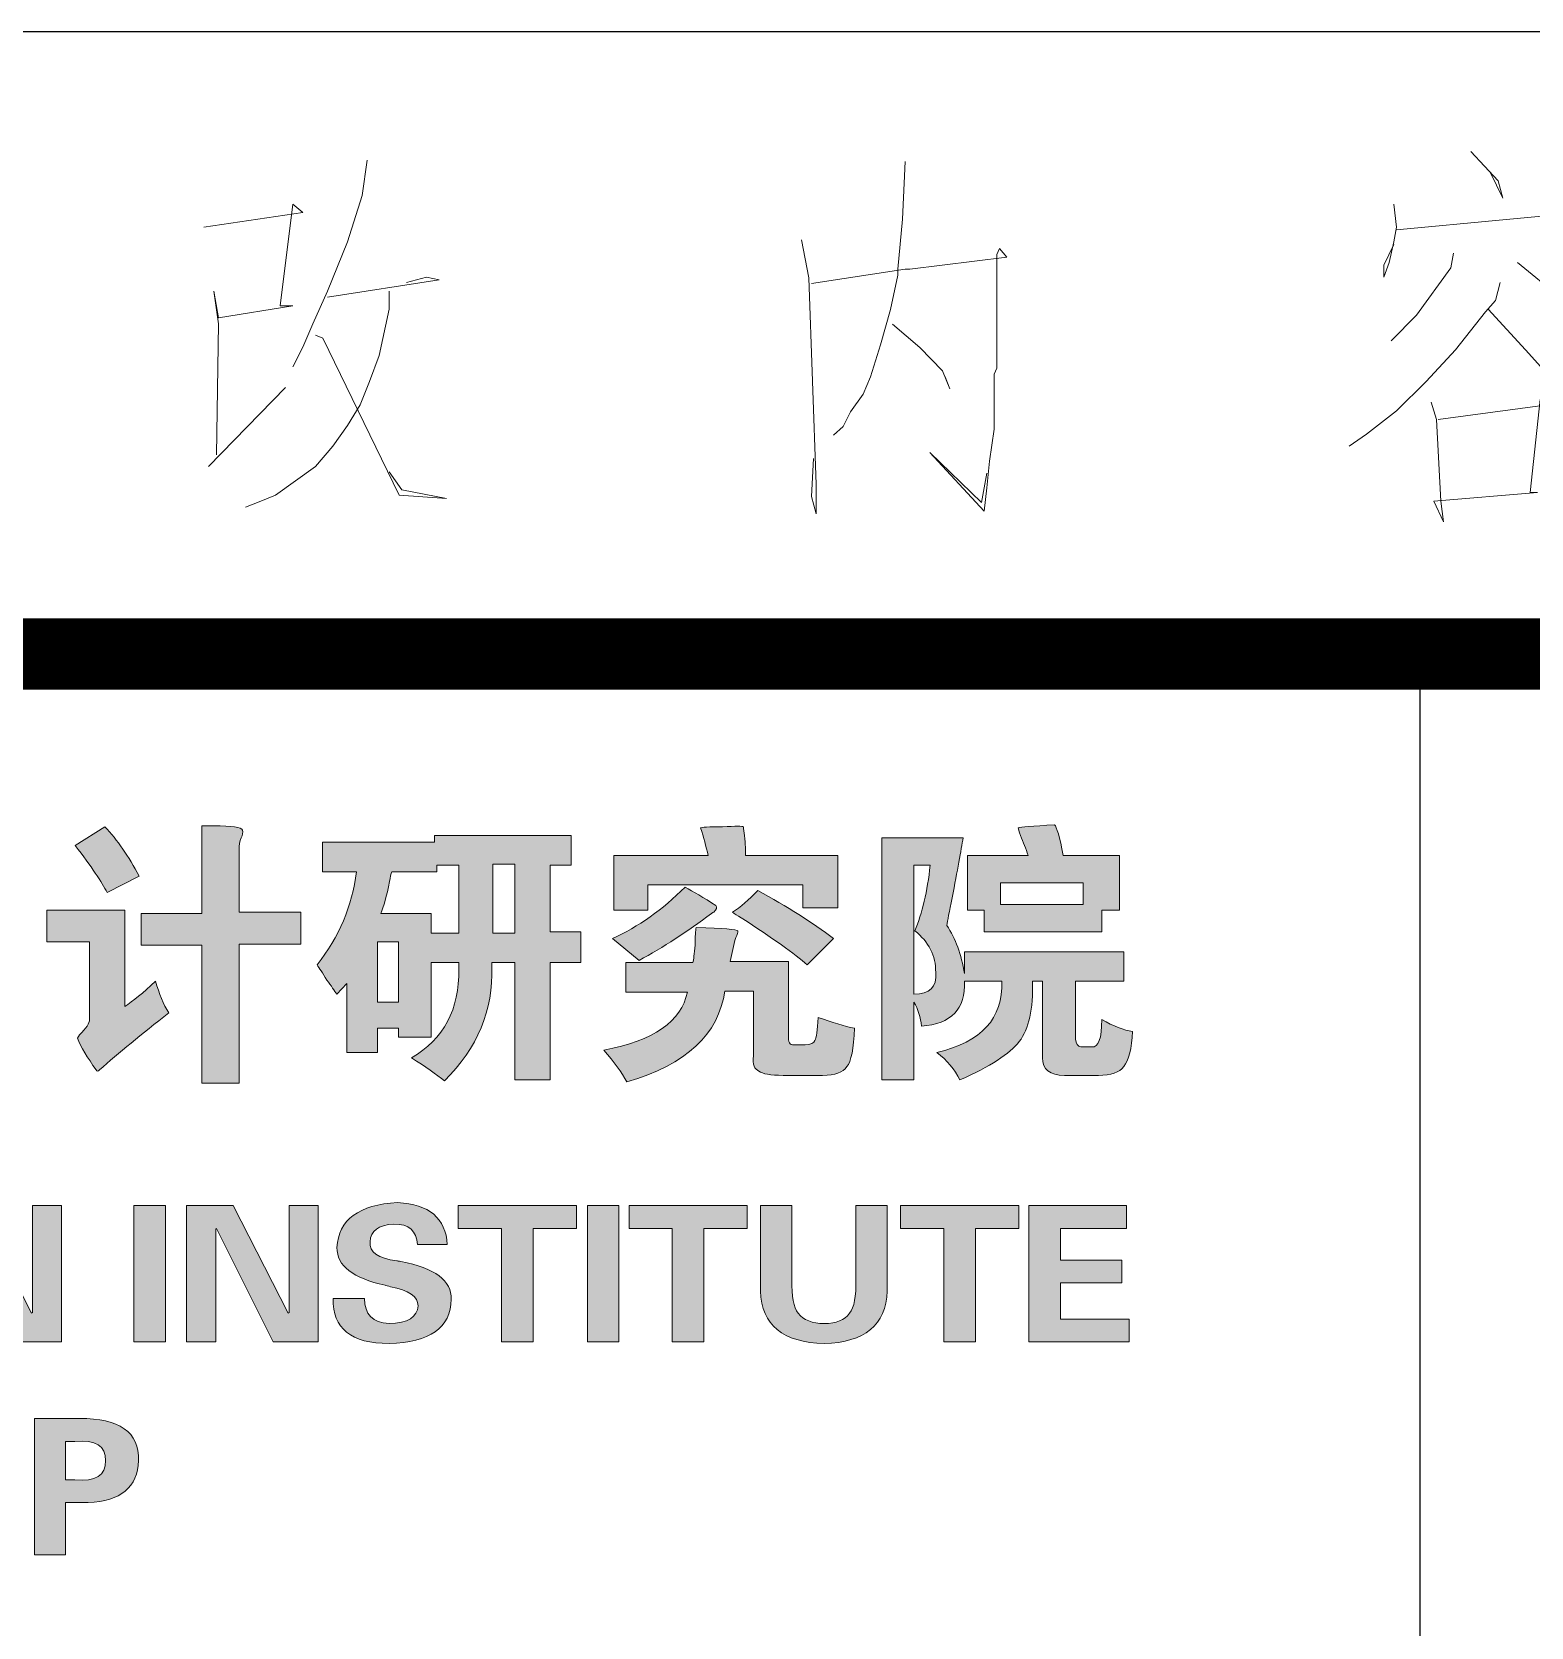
# Model space of a CAD drawing. Extents: x -93062 to 326984, y -142534 to 91021.
# Drawn here: x 13949 to 15636, y -118546 to -116751 of the extents above; entities that cross this region are included whole.
import ezdxf
from ezdxf.enums import TextEntityAlignment as Align

# ---------------------------------------------------------------- set-up
doc = ezdxf.new("R2010")
doc.units = 0
doc.header["$LTSCALE"] = 1000
doc.header["$MEASUREMENT"] = 0
doc.layers.get('0').update_dxf_attribs({"color": 8})
doc.layers.add('Version', color=8, linetype='Continuous')
doc.styles.add('TK', font='GEDITXT.SHX', dxfattribs={"width": 0.85, "height": 3.5, "bigfont": 'DXT.SHX'})

# ---------------------------------------------------------------- blocks, each defined once
blk = doc.blocks.new('GEDI_TQ_2012')
at = {"color": 2}
blk.add_line((-90, 0), (-90, 40), dxfattribs=at)
at = {"color": 2, "const_width": 0.8}
blk.add_lwpolyline([(-180, 40), (0, 40)], dxfattribs=at)
blk = doc.blocks.new('GEDI_Version_2012')
at = {"layer": 'Version', "color": 2}
for p, q in [((0, 7), (-180, 7)), ((0, 0), (-180, 0))]:
    blk.add_line(p, q, dxfattribs=at)
at = {"layer": 'Version', "color": 7, "lineweight": 0}
for points in [[(-89.428, 5.654), (-89.122, 5.325), (-89.069, 5.13), (-89.211, 5.422)], [(-101.846, 5.557), (-101.905, 5.16), (-102.07, 4.636), (-102.294, 4.083), (-102.459, 3.716), (-102.571, 3.454), (-102.684, 3.23)], [(-95.794, 5.543), (-95.824, 4.892), (-95.877, 4.331), (-95.877, 4.264), (-95.959, 3.875), (-96.071, 3.478), (-96.183, 3.119), (-96.266, 2.925), (-96.408, 2.723), (-96.49, 2.558), (-96.602, 2.461)], [(-103.686, 4.801), (-102.571, 4.966), (-102.684, 5.063), (-102.826, 3.918), (-102.684, 3.918), (-103.521, 3.784), (-103.574, 4.083), (-103.521, 3.716), (-103.544, 2.242)], [(-90.296, 5.063), (-90.266, 4.801), (-90.296, 4.636), (-90.349, 4.405), (-90.408, 4.24), (-90.408, 4.375), (-90.296, 4.607)], [(-90.266, 4.771), (-87.872, 4.996), (-87.954, 5.063), (-88.343, 4.442)], [(-96.961, 4.66), (-96.879, 4.234), (-96.797, 1.907), (-96.797, 1.578), (-96.849, 1.772), (-96.827, 2.199)], [(-96.849, 4.167), (-95.794, 4.331), (-95.742, 4.331), (-94.649, 4.466), (-94.732, 4.563), (-94.762, 4.496), (-94.762, 3.807), (-94.762, 3.216), (-94.792, 3.149), (-94.792, 2.595), (-94.792, 2.528), (-94.844, 2.169), (-94.874, 1.87), (-94.904, 1.608), (-95.517, 2.266), (-94.934, 1.705), (-94.874, 2.034)], [(-89.623, 4.509), (-89.653, 4.345), (-90.042, 3.813), (-90.326, 3.522)], [(-88.905, 4.405), (-88.426, 4.015), (-88.291, 3.754), (-88.508, 4.083)], [(-102.294, 4.015), (-101.037, 4.21), (-101.18, 4.24), (-101.404, 4.18)], [(-89.099, 4.18), (-89.152, 3.978), (-89.264, 3.851), (-89.6, 3.424), (-89.93, 3.065), (-90.266, 2.736), (-90.603, 2.474), (-90.798, 2.34)], [(-101.599, 4.083), (-101.599, 3.881), (-101.711, 3.357), (-101.823, 3.065), (-101.928, 2.803), (-102.07, 2.571), (-102.235, 2.34), (-102.429, 2.108), (-102.654, 1.95), (-102.878, 1.786), (-103.043, 1.719), (-103.215, 1.651)], [(-89.234, 3.881), (-88.815, 3.424), (-88.373, 2.931), (-88.037, 2.601), (-87.535, 2.639), (-88.067, 2.669), (-88.291, 2.863)], [(-95.936, 3.71), (-95.63, 3.448), (-95.375, 3.186), (-95.293, 2.984), (-95.345, 3.119)], [(-102.429, 3.589), (-102.347, 3.552), (-101.486, 1.786), (-100.955, 1.748), (-101.456, 1.846), (-101.599, 2.048)], [(-103.634, 2.108), (-102.766, 2.998)], [(-89.877, 2.833), (-89.817, 2.639), (-89.765, 1.719), (-89.735, 1.487), (-89.847, 1.719), (-88.68, 1.816), (-88.762, 1.816), (-88.65, 2.863), (-88.568, 2.803), (-89.795, 2.639)]]:
    blk.add_lwpolyline(points, dxfattribs=at)
blk = doc.blocks.new('LOGO_CEEC_2014')
h = blk.add_hatch(color=256)
edge = h.paths.add_edge_path()
edge.add_spline(control_points=[(75.61, 9.081), (75.61, 9.081), (76.29, 9.081), (76.29, 9.081), (76.29, 9.081), (76.29, 10.067), (76.29, 10.067), (76.29, 10.067), (76.426, 10.067), (76.426, 10.067), (76.632, 10.067), (76.739, 10.051), (76.748, 10.018), (76.756, 9.993), (76.752, 9.964), (76.735, 9.931), (76.719, 9.89), (76.711, 9.845), (76.711, 9.796), (76.711, 9.796), (76.711, 9.094), (76.711, 9.094), (76.711, 9.094), (77.404, 9.094), (77.404, 9.094), (77.404, 9.094), (77.404, 8.736), (77.404, 8.736), (77.404, 8.736), (76.711, 8.736), (76.711, 8.736), (76.711, 8.736), (76.711, 7.171), (76.711, 7.171), (76.711, 7.171), (76.29, 7.171), (76.29, 7.171), (76.29, 7.171), (76.29, 8.724), (76.29, 8.724), (76.29, 8.724), (75.61, 8.724), (75.61, 8.724), (75.61, 8.724), (75.61, 9.081), (75.61, 9.081)], knot_values=[0, 0, 0, 0, 1, 1, 1, 2, 2, 2, 3, 3, 3, 4, 4, 4, 5, 5, 5, 6, 6, 6, 7, 7, 7, 8, 8, 8, 9, 9, 9, 10, 10, 10, 11, 11, 11, 12, 12, 12, 13, 13, 13, 14, 14, 14, 15, 15, 15, 15], degree=3, periodic=0)
edge = h.paths.add_edge_path()
edge.add_spline(control_points=[(75.201, 10.055), (75.342, 9.907), (75.469, 9.722), (75.585, 9.5), (75.585, 9.5), (75.226, 9.316), (75.226, 9.316), (75.168, 9.43), (75.049, 9.607), (74.867, 9.845), (74.867, 9.845), (75.201, 10.055), (75.201, 10.055)], knot_values=[0, 0, 0, 0, 1, 1, 1, 2, 2, 2, 3, 3, 3, 4, 4, 4, 4], degree=3, periodic=0)
edge = h.paths.add_edge_path()
edge.add_spline(control_points=[(74.546, 9.118), (74.546, 9.118), (75.424, 9.118), (75.424, 9.118), (75.424, 9.118), (75.424, 8.034), (75.424, 8.034), (75.515, 8.091), (75.63, 8.186), (75.771, 8.317), (75.812, 8.178), (75.861, 8.059), (75.919, 7.96), (75.614, 7.722), (75.354, 7.508), (75.14, 7.319), (75.123, 7.303), (75.111, 7.303), (75.102, 7.319), (75.004, 7.459), (74.933, 7.578), (74.892, 7.677), (74.892, 7.677), (74.917, 7.714), (74.917, 7.714), (74.991, 7.788), (75.028, 7.845), (75.028, 7.886), (75.028, 7.886), (75.028, 8.761), (75.028, 8.761), (75.028, 8.761), (74.546, 8.761), (74.546, 8.761), (74.546, 8.761), (74.546, 9.118), (74.546, 9.118)], knot_values=[0, 0, 0, 0, 1, 1, 1, 2, 2, 2, 3, 3, 3, 4, 4, 4, 5, 5, 5, 6, 6, 6, 7, 7, 7, 8, 8, 8, 9, 9, 9, 10, 10, 10, 11, 11, 11, 12, 12, 12, 12], degree=3, periodic=0)
h = blk.add_hatch(color=256)
edge = h.paths.add_edge_path()
edge.add_spline(control_points=[(83.104, 8.502), (82.963, 8.625), (82.716, 8.802), (82.361, 9.032), (82.32, 9.057), (82.287, 9.077), (82.263, 9.094), (82.353, 9.151), (82.448, 9.233), (82.547, 9.34), (82.877, 9.159), (83.161, 8.978), (83.401, 8.798), (83.401, 8.798), (83.104, 8.502), (83.104, 8.502)], knot_values=[0, 0, 0, 0, 1, 1, 1, 2, 2, 2, 3, 3, 3, 4, 4, 4, 5, 5, 5, 5], degree=3, periodic=0)
edge = h.paths.add_edge_path()
edge.add_spline(control_points=[(83.45, 9.734), (83.45, 9.734), (83.45, 9.143), (83.45, 9.143), (83.45, 9.143), (83.054, 9.143), (83.054, 9.143), (83.054, 9.143), (83.054, 9.402), (83.054, 9.402), (83.054, 9.402), (81.31, 9.402), (81.31, 9.402), (81.31, 9.402), (81.31, 9.118), (81.31, 9.118), (81.31, 9.118), (80.926, 9.118), (80.926, 9.118), (80.926, 9.118), (80.926, 9.734), (80.926, 9.734), (80.926, 9.734), (81.99, 9.734), (81.99, 9.734), (81.966, 9.833), (81.937, 9.936), (81.904, 10.042), (81.912, 10.051), (81.995, 10.055), (82.151, 10.055), (82.3, 10.063), (82.378, 10.063), (82.386, 10.055), (82.386, 10.03), (82.39, 9.997), (82.399, 9.956), (82.407, 9.857), (82.411, 9.784), (82.411, 9.734), (82.411, 9.734), (83.45, 9.734), (83.45, 9.734)], knot_values=[0, 0, 0, 0, 1, 1, 1, 2, 2, 2, 3, 3, 3, 4, 4, 4, 5, 5, 5, 6, 6, 6, 7, 7, 7, 8, 8, 8, 9, 9, 9, 10, 10, 10, 11, 11, 11, 12, 12, 12, 13, 13, 13, 14, 14, 14, 14], degree=3, periodic=0)
edge = h.paths.add_edge_path()
edge.add_spline(control_points=[(80.914, 8.798), (81.203, 8.929), (81.475, 9.122), (81.731, 9.377), (81.821, 9.328), (81.937, 9.258), (82.077, 9.168), (82.093, 9.151), (82.085, 9.126), (82.052, 9.094), (82.044, 9.094), (82.036, 9.089), (82.027, 9.081), (81.755, 8.876), (81.483, 8.699), (81.211, 8.552), (81.211, 8.552), (80.914, 8.798), (80.914, 8.798)], knot_values=[0, 0, 0, 0, 1, 1, 1, 2, 2, 2, 3, 3, 3, 4, 4, 4, 5, 5, 5, 6, 6, 6, 6], degree=3, periodic=0)
edge = h.paths.add_edge_path()
edge.add_spline(control_points=[(82.894, 8.539), (82.894, 8.539), (82.894, 7.714), (82.894, 7.714), (82.885, 7.631), (82.906, 7.594), (82.955, 7.603), (82.955, 7.603), (83.079, 7.603), (83.079, 7.603), (83.145, 7.603), (83.182, 7.619), (83.19, 7.652), (83.207, 7.677), (83.219, 7.763), (83.228, 7.911), (83.384, 7.853), (83.52, 7.812), (83.636, 7.788), (83.628, 7.558), (83.599, 7.414), (83.549, 7.356), (83.508, 7.291), (83.417, 7.258), (83.277, 7.258), (83.277, 7.258), (82.832, 7.258), (82.832, 7.258), (82.691, 7.258), (82.601, 7.274), (82.56, 7.307), (82.51, 7.324), (82.489, 7.381), (82.498, 7.479), (82.498, 7.479), (82.498, 8.207), (82.498, 8.207), (82.498, 8.207), (82.176, 8.207), (82.176, 8.207), (82.11, 7.722), (81.743, 7.381), (81.075, 7.184), (81.017, 7.291), (80.93, 7.41), (80.815, 7.541), (81.376, 7.648), (81.689, 7.866), (81.755, 8.194), (81.755, 8.194), (81.062, 8.194), (81.062, 8.194), (81.062, 8.194), (81.062, 8.527), (81.062, 8.527), (81.062, 8.527), (81.817, 8.527), (81.817, 8.527), (81.825, 8.56), (81.834, 8.625), (81.842, 8.724), (81.842, 8.823), (81.846, 8.888), (81.854, 8.921), (82.159, 8.913), (82.316, 8.9), (82.324, 8.884), (82.324, 8.868), (82.316, 8.843), (82.3, 8.81), (82.275, 8.72), (82.254, 8.629), (82.238, 8.539), (82.238, 8.539), (82.894, 8.539), (82.894, 8.539)], knot_values=[0, 0, 0, 0, 1, 1, 1, 2, 2, 2, 3, 3, 3, 4, 4, 4, 5, 5, 5, 6, 6, 6, 7, 7, 7, 8, 8, 8, 9, 9, 9, 10, 10, 10, 11, 11, 11, 12, 12, 12, 13, 13, 13, 14, 14, 14, 15, 15, 15, 16, 16, 16, 17, 17, 17, 18, 18, 18, 19, 19, 19, 20, 20, 20, 21, 21, 21, 22, 22, 22, 23, 23, 23, 24, 24, 24, 25, 25, 25, 25], degree=3, periodic=0)
h = blk.add_hatch(color=256)
h.paths.add_polyline_path([(86.208, 9.426), (85.28, 9.426), (85.28, 9.18), (86.208, 9.18)], flags=16)
edge = h.paths.add_edge_path()
edge.add_spline(control_points=[(85.589, 9.734), (85.565, 9.808), (85.536, 9.882), (85.503, 9.956), (85.486, 10.005), (85.478, 10.034), (85.478, 10.042), (85.503, 10.051), (85.639, 10.063), (85.886, 10.079), (85.911, 10.055), (85.944, 9.94), (85.985, 9.734), (85.985, 9.734), (86.616, 9.734), (86.616, 9.734), (86.616, 9.734), (86.616, 9.118), (86.616, 9.118), (86.616, 9.118), (86.418, 9.118), (86.418, 9.118), (86.418, 9.118), (86.418, 8.872), (86.418, 8.872), (86.418, 8.872), (85.094, 8.872), (85.094, 8.872), (85.094, 8.872), (85.094, 9.118), (85.094, 9.118), (85.094, 9.118), (84.909, 9.118), (84.909, 9.118), (84.909, 9.118), (84.909, 9.734), (84.909, 9.734), (84.909, 9.734), (85.589, 9.734), (85.589, 9.734)], knot_values=[0, 0, 0, 0, 1, 1, 1, 2, 2, 2, 3, 3, 3, 4, 4, 4, 5, 5, 5, 6, 6, 6, 7, 7, 7, 8, 8, 8, 9, 9, 9, 10, 10, 10, 11, 11, 11, 12, 12, 12, 13, 13, 13, 13], degree=3, periodic=0)
edge = h.paths.add_edge_path(flags=16)
edge.add_spline(control_points=[(84.303, 9.623), (84.303, 9.623), (84.303, 8.17), (84.303, 8.17), (84.484, 8.17), (84.566, 8.251), (84.55, 8.416), (84.55, 8.605), (84.472, 8.761), (84.315, 8.884), (84.397, 9.081), (84.455, 9.328), (84.488, 9.623), (84.488, 9.623), (84.303, 9.623), (84.303, 9.623)], knot_values=[0, 0, 0, 0, 1, 1, 1, 2, 2, 2, 3, 3, 3, 4, 4, 4, 5, 5, 5, 5], degree=3, periodic=0)
edge = h.paths.add_edge_path()
edge.add_spline(control_points=[(84.859, 9.931), (84.835, 9.792), (84.793, 9.566), (84.736, 9.254), (84.702, 9.098), (84.682, 8.995), (84.674, 8.946), (84.773, 8.798), (84.839, 8.617), (84.872, 8.404), (84.872, 8.404), (84.872, 8.65), (84.872, 8.65), (84.872, 8.65), (86.666, 8.65), (86.666, 8.65), (86.666, 8.65), (86.666, 8.317), (86.666, 8.317), (86.666, 8.317), (86.121, 8.317), (86.121, 8.317), (86.121, 8.317), (86.121, 7.664), (86.121, 7.664), (86.129, 7.615), (86.15, 7.586), (86.183, 7.578), (86.183, 7.578), (86.307, 7.578), (86.307, 7.578), (86.381, 7.57), (86.418, 7.672), (86.418, 7.886), (86.55, 7.812), (86.666, 7.767), (86.764, 7.751), (86.756, 7.561), (86.723, 7.43), (86.666, 7.356), (86.616, 7.291), (86.521, 7.258), (86.381, 7.258), (86.381, 7.258), (85.998, 7.258), (85.998, 7.258), (85.833, 7.258), (85.75, 7.324), (85.75, 7.455), (85.75, 7.455), (85.75, 8.317), (85.75, 8.317), (85.75, 8.317), (85.639, 8.317), (85.639, 8.317), (85.647, 8.005), (85.597, 7.779), (85.49, 7.64), (85.383, 7.5), (85.16, 7.356), (84.822, 7.208), (84.764, 7.324), (84.678, 7.426), (84.563, 7.516), (85.065, 7.631), (85.309, 7.898), (85.292, 8.317), (85.292, 8.317), (84.872, 8.317), (84.872, 8.317), (84.888, 8.005), (84.727, 7.837), (84.389, 7.812), (84.381, 7.911), (84.352, 8.001), (84.303, 8.083), (84.303, 8.083), (84.303, 7.208), (84.303, 7.208), (84.303, 7.208), (83.944, 7.208), (83.944, 7.208), (83.944, 7.208), (83.944, 9.931), (83.944, 9.931), (83.944, 9.931), (84.859, 9.931), (84.859, 9.931)], knot_values=[0, 0, 0, 0, 1, 1, 1, 2, 2, 2, 3, 3, 3, 4, 4, 4, 5, 5, 5, 6, 6, 6, 7, 7, 7, 8, 8, 8, 9, 9, 9, 10, 10, 10, 11, 11, 11, 12, 12, 12, 13, 13, 13, 14, 14, 14, 15, 15, 15, 16, 16, 16, 17, 17, 17, 18, 18, 18, 19, 19, 19, 20, 20, 20, 21, 21, 21, 22, 22, 22, 23, 23, 23, 24, 24, 24, 25, 25, 25, 26, 26, 26, 27, 27, 27, 28, 28, 28, 29, 29, 29, 29], degree=3, periodic=0)
h = blk.add_hatch(color=256)
h.paths.add_polyline_path([(79.814, 9.636), (79.567, 9.636), (79.567, 8.86), (79.814, 8.86)], flags=16)
edge = h.paths.add_edge_path(flags=16)
edge.add_spline(control_points=[(78.874, 9.081), (78.874, 9.081), (78.874, 8.86), (78.874, 8.86), (78.874, 8.86), (79.183, 8.86), (79.183, 8.86), (79.183, 8.86), (79.183, 9.623), (79.183, 9.623), (79.183, 9.623), (78.936, 9.623), (78.936, 9.623), (78.936, 9.623), (78.936, 9.549), (78.936, 9.549), (78.936, 9.549), (78.429, 9.549), (78.429, 9.549), (78.42, 9.525), (78.412, 9.488), (78.404, 9.439), (78.371, 9.274), (78.338, 9.155), (78.305, 9.081), (78.305, 9.081), (78.874, 9.081), (78.874, 9.081)], knot_values=[0, 0, 0, 0, 1, 1, 1, 2, 2, 2, 3, 3, 3, 4, 4, 4, 5, 5, 5, 6, 6, 6, 7, 7, 7, 8, 8, 8, 9, 9, 9, 9], degree=3, periodic=0)
h.paths.add_polyline_path([(78.268, 8.083), (78.503, 8.083), (78.503, 8.761), (78.268, 8.761)], flags=16)
edge = h.paths.add_edge_path()
edge.add_spline(control_points=[(78.911, 9.882), (78.911, 9.882), (78.911, 9.956), (78.911, 9.956), (78.911, 9.956), (80.446, 9.956), (80.446, 9.956), (80.446, 9.956), (80.446, 9.623), (80.446, 9.623), (80.446, 9.623), (80.21, 9.623), (80.21, 9.623), (80.21, 9.623), (80.21, 8.872), (80.21, 8.872), (80.21, 8.872), (80.557, 8.872), (80.557, 8.872), (80.557, 8.872), (80.557, 8.527), (80.557, 8.527), (80.557, 8.527), (80.21, 8.527), (80.21, 8.527), (80.21, 8.527), (80.21, 7.208), (80.21, 7.208), (80.21, 7.208), (79.814, 7.208), (79.814, 7.208), (79.814, 7.208), (79.814, 8.527), (79.814, 8.527), (79.814, 8.527), (79.555, 8.527), (79.555, 8.527), (79.555, 8.527), (79.555, 8.478), (79.555, 8.478), (79.571, 7.993), (79.394, 7.566), (79.023, 7.196), (78.932, 7.27), (78.808, 7.356), (78.652, 7.455), (79.014, 7.668), (79.192, 8.001), (79.183, 8.453), (79.183, 8.453), (79.183, 8.527), (79.183, 8.527), (79.183, 8.527), (78.874, 8.527), (78.874, 8.527), (78.874, 8.527), (78.874, 7.689), (78.874, 7.689), (78.874, 7.689), (78.503, 7.689), (78.503, 7.689), (78.503, 7.689), (78.503, 7.788), (78.503, 7.788), (78.503, 7.788), (78.268, 7.788), (78.268, 7.788), (78.268, 7.788), (78.268, 7.516), (78.268, 7.516), (78.268, 7.516), (77.922, 7.516), (77.922, 7.516), (77.922, 7.516), (77.922, 8.293), (77.922, 8.293), (77.922, 8.293), (77.81, 8.17), (77.81, 8.17), (77.786, 8.211), (77.748, 8.264), (77.699, 8.33), (77.65, 8.412), (77.612, 8.469), (77.588, 8.502), (77.835, 8.814), (77.984, 9.163), (78.033, 9.549), (78.033, 9.549), (77.65, 9.549), (77.65, 9.549), (77.65, 9.549), (77.65, 9.882), (77.65, 9.882), (77.65, 9.882), (78.911, 9.882), (78.911, 9.882)], knot_values=[0, 0, 0, 0, 1, 1, 1, 2, 2, 2, 3, 3, 3, 4, 4, 4, 5, 5, 5, 6, 6, 6, 7, 7, 7, 8, 8, 8, 9, 9, 9, 10, 10, 10, 11, 11, 11, 12, 12, 12, 13, 13, 13, 14, 14, 14, 15, 15, 15, 16, 16, 16, 17, 17, 17, 18, 18, 18, 19, 19, 19, 20, 20, 20, 21, 21, 21, 22, 22, 22, 23, 23, 23, 24, 24, 24, 25, 25, 25, 26, 26, 26, 27, 27, 27, 28, 28, 28, 29, 29, 29, 30, 30, 30, 31, 31, 31, 32, 32, 32, 32], degree=3, periodic=0)
h = blk.add_hatch(color=256)
h.paths.add_polyline_path([(74.208, 4.258), (73.57, 5.536), (73.561, 5.527), (73.561, 4.258), (73.233, 4.258), (73.233, 5.793), (73.756, 5.793), (74.377, 4.581), (74.386, 4.59), (74.386, 5.793), (74.714, 5.793), (74.714, 4.258)])
edge = h.paths.add_edge_path()
edge.add_spline(control_points=[(72.295, 4.822), (72.295, 4.822), (72.295, 5.079), (72.295, 5.079), (72.295, 5.079), (72.96, 5.079), (72.96, 5.079), (72.96, 5.079), (72.96, 4.308), (72.96, 4.308), (72.841, 4.275), (72.72, 4.258), (72.596, 4.258), (72.502, 4.247), (72.377, 4.241), (72.224, 4.241), (71.721, 4.269), (71.464, 4.529), (71.452, 5.021), (71.464, 5.524), (71.721, 5.793), (72.224, 5.826), (72.738, 5.826), (72.992, 5.66), (72.986, 5.328), (72.986, 5.328), (72.614, 5.328), (72.614, 5.328), (72.614, 5.5), (72.504, 5.585), (72.286, 5.585), (71.984, 5.58), (71.83, 5.392), (71.825, 5.021), (71.83, 4.656), (71.984, 4.471), (72.286, 4.465), (72.374, 4.465), (72.478, 4.476), (72.596, 4.498), (72.59, 4.493), (72.596, 4.493), (72.614, 4.498), (72.614, 4.498), (72.614, 4.822), (72.614, 4.822), (72.614, 4.822), (72.295, 4.822), (72.295, 4.822)], knot_values=[0, 0, 0, 0, 1, 1, 1, 2, 2, 2, 3, 3, 3, 4, 4, 4, 5, 5, 5, 6, 6, 6, 7, 7, 7, 8, 8, 8, 9, 9, 9, 10, 10, 10, 11, 11, 11, 12, 12, 12, 13, 13, 13, 14, 14, 14, 15, 15, 15, 16, 16, 16, 16], degree=3, periodic=0)
h.paths.add_polyline_path([(71.276, 4.258), (70.922, 4.258), (70.922, 5.793), (71.276, 5.793)])
edge = h.paths.add_edge_path()
edge.add_spline(control_points=[(70.346, 5.353), (70.34, 5.508), (70.252, 5.585), (70.08, 5.585), (69.909, 5.574), (69.82, 5.508), (69.814, 5.386), (69.802, 5.27), (69.903, 5.198), (70.116, 5.171), (70.122, 5.171), (70.136, 5.168), (70.16, 5.162), (70.544, 5.09), (70.733, 4.949), (70.728, 4.739), (70.722, 4.418), (70.488, 4.252), (70.027, 4.241), (69.602, 4.241), (69.392, 4.41), (69.398, 4.747), (69.398, 4.747), (69.752, 4.747), (69.752, 4.747), (69.752, 4.57), (69.844, 4.476), (70.027, 4.465), (70.24, 4.471), (70.349, 4.537), (70.355, 4.665), (70.355, 4.77), (70.252, 4.841), (70.045, 4.88), (70.015, 4.886), (69.995, 4.891), (69.983, 4.897), (69.622, 4.974), (69.442, 5.115), (69.442, 5.32), (69.46, 5.635), (69.687, 5.804), (70.125, 5.826), (70.479, 5.809), (70.665, 5.652), (70.683, 5.353), (70.683, 5.353), (70.346, 5.353), (70.346, 5.353)], knot_values=[0, 0, 0, 0, 1, 1, 1, 2, 2, 2, 3, 3, 3, 4, 4, 4, 5, 5, 5, 6, 6, 6, 7, 7, 7, 8, 8, 8, 9, 9, 9, 10, 10, 10, 11, 11, 11, 12, 12, 12, 13, 13, 13, 14, 14, 14, 15, 15, 15, 16, 16, 16, 16], degree=3, periodic=0)
h.paths.add_polyline_path([(68.113, 5.793), (69.213, 5.793), (69.213, 5.536), (68.468, 5.536), (68.468, 5.179), (69.16, 5.179), (69.16, 4.922), (68.468, 4.922), (68.468, 4.515), (69.239, 4.515), (69.239, 4.258), (68.113, 4.258)])
edge = h.paths.add_edge_path(flags=16)
edge.add_spline(control_points=[(66.891, 4.515), (66.891, 4.515), (67.077, 4.515), (67.077, 4.515), (67.402, 4.504), (67.562, 4.673), (67.556, 5.021), (67.562, 5.375), (67.402, 5.547), (67.077, 5.536), (67.077, 5.536), (66.891, 5.536), (66.891, 5.536), (66.891, 5.536), (66.891, 4.515), (66.891, 4.515)], knot_values=[0, 0, 0, 0, 1, 1, 1, 2, 2, 2, 3, 3, 3, 4, 4, 4, 5, 5, 5, 5], degree=3, periodic=0)
edge = h.paths.add_edge_path()
edge.add_spline(control_points=[(66.545, 5.793), (66.545, 5.793), (67.104, 5.793), (67.104, 5.793), (67.647, 5.787), (67.922, 5.53), (67.928, 5.021), (67.922, 4.518), (67.647, 4.263), (67.104, 4.258), (67.104, 4.258), (66.545, 4.258), (66.545, 4.258), (66.545, 4.258), (66.545, 5.793), (66.545, 5.793)], knot_values=[0, 0, 0, 0, 1, 1, 1, 2, 2, 2, 3, 3, 3, 4, 4, 4, 5, 5, 5, 5], degree=3, periodic=0)
h = blk.add_hatch(color=256)
h.paths.add_polyline_path([(85.599, 5.793), (86.698, 5.793), (86.698, 5.536), (85.953, 5.536), (85.953, 5.179), (86.645, 5.179), (86.645, 4.922), (85.953, 4.922), (85.953, 4.515), (86.725, 4.515), (86.725, 4.258), (85.599, 4.258)])
h.paths.add_polyline_path([(84.155, 5.793), (85.485, 5.793), (85.485, 5.536), (84.997, 5.536), (84.997, 4.258), (84.642, 4.258), (84.642, 5.536), (84.155, 5.536)])
edge = h.paths.add_edge_path()
edge.add_spline(control_points=[(84.005, 5.793), (84.005, 5.793), (84.005, 4.83), (84.005, 4.83), (83.988, 4.449), (83.751, 4.252), (83.296, 4.241), (82.829, 4.252), (82.59, 4.449), (82.578, 4.83), (82.578, 4.83), (82.578, 5.793), (82.578, 5.793), (82.578, 5.793), (82.932, 5.793), (82.932, 5.793), (82.932, 5.793), (82.932, 4.955), (82.932, 4.955), (82.926, 4.772), (82.95, 4.648), (83.003, 4.581), (83.063, 4.504), (83.16, 4.465), (83.296, 4.465), (83.432, 4.465), (83.526, 4.504), (83.58, 4.581), (83.633, 4.648), (83.656, 4.772), (83.651, 4.955), (83.651, 4.955), (83.651, 5.793), (83.651, 5.793), (83.651, 5.793), (84.005, 5.793), (84.005, 5.793)], knot_values=[0, 0, 0, 0, 1, 1, 1, 2, 2, 2, 3, 3, 3, 4, 4, 4, 5, 5, 5, 6, 6, 6, 7, 7, 7, 8, 8, 8, 9, 9, 9, 10, 10, 10, 11, 11, 11, 12, 12, 12, 12], degree=3, periodic=0)
h.paths.add_polyline_path([(81.099, 5.793), (82.428, 5.793), (82.428, 5.536), (81.941, 5.536), (81.941, 4.258), (81.586, 4.258), (81.586, 5.536), (81.099, 5.536)])
h.paths.add_polyline_path([(80.984, 4.258), (80.63, 4.258), (80.63, 5.793), (80.984, 5.793)])
h.paths.add_polyline_path([(79.177, 5.793), (80.507, 5.793), (80.507, 5.536), (80.019, 5.536), (80.019, 4.258), (79.664, 4.258), (79.664, 5.536), (79.177, 5.536)])
edge = h.paths.add_edge_path()
edge.add_spline(control_points=[(78.717, 5.353), (78.711, 5.508), (78.622, 5.585), (78.451, 5.585), (78.279, 5.574), (78.191, 5.508), (78.185, 5.386), (78.173, 5.27), (78.273, 5.198), (78.486, 5.171), (78.492, 5.171), (78.507, 5.168), (78.531, 5.162), (78.915, 5.09), (79.104, 4.949), (79.098, 4.739), (79.092, 4.418), (78.858, 4.252), (78.398, 4.241), (77.972, 4.241), (77.762, 4.41), (77.768, 4.747), (77.768, 4.747), (78.123, 4.747), (78.123, 4.747), (78.123, 4.57), (78.214, 4.476), (78.398, 4.465), (78.61, 4.471), (78.72, 4.537), (78.725, 4.665), (78.725, 4.77), (78.622, 4.841), (78.415, 4.88), (78.386, 4.886), (78.365, 4.891), (78.353, 4.897), (77.993, 4.974), (77.812, 5.115), (77.812, 5.32), (77.83, 5.635), (78.058, 5.804), (78.495, 5.826), (78.85, 5.809), (79.036, 5.652), (79.054, 5.353), (79.054, 5.353), (78.717, 5.353), (78.717, 5.353)], knot_values=[0, 0, 0, 0, 1, 1, 1, 2, 2, 2, 3, 3, 3, 4, 4, 4, 5, 5, 5, 6, 6, 6, 7, 7, 7, 8, 8, 8, 9, 9, 9, 10, 10, 10, 11, 11, 11, 12, 12, 12, 13, 13, 13, 14, 14, 14, 15, 15, 15, 16, 16, 16, 16], degree=3, periodic=0)
h.paths.add_polyline_path([(77.096, 4.258), (76.457, 5.536), (76.448, 5.527), (76.448, 4.258), (76.12, 4.258), (76.12, 5.793), (76.643, 5.793), (77.264, 4.581), (77.273, 4.59), (77.273, 5.793), (77.601, 5.793), (77.601, 4.258)])
h.paths.add_polyline_path([(75.882, 4.258), (75.528, 4.258), (75.528, 5.793), (75.882, 5.793)])
h = blk.add_hatch(color=256)
edge = h.paths.add_edge_path(flags=16)
edge.add_spline(control_points=[(74.756, 2.707), (74.78, 2.707), (74.815, 2.707), (74.862, 2.707), (75.099, 2.685), (75.214, 2.757), (75.208, 2.923), (75.214, 3.089), (75.099, 3.161), (74.862, 3.139), (74.815, 3.139), (74.78, 3.139), (74.756, 3.139), (74.756, 3.139), (74.756, 2.707), (74.756, 2.707)], knot_values=[0, 0, 0, 0, 1, 1, 1, 2, 2, 2, 3, 3, 3, 4, 4, 4, 5, 5, 5, 5], degree=3, periodic=0)
edge = h.paths.add_edge_path()
edge.add_spline(control_points=[(74.41, 1.861), (74.41, 1.861), (74.41, 3.396), (74.41, 3.396), (74.41, 3.396), (74.915, 3.396), (74.915, 3.396), (75.365, 3.401), (75.586, 3.244), (75.581, 2.923), (75.569, 2.624), (75.38, 2.467), (75.013, 2.45), (75.013, 2.45), (74.756, 2.45), (74.756, 2.45), (74.756, 2.45), (74.756, 1.861), (74.756, 1.861), (74.756, 1.861), (74.41, 1.861), (74.41, 1.861)], knot_values=[0, 0, 0, 0, 1, 1, 1, 2, 2, 2, 3, 3, 3, 4, 4, 4, 5, 5, 5, 6, 6, 6, 7, 7, 7, 7], degree=3, periodic=0)
edge = h.paths.add_edge_path()
edge.add_spline(control_points=[(74.137, 3.396), (74.137, 3.396), (74.137, 2.434), (74.137, 2.434), (74.119, 2.052), (73.882, 1.856), (73.427, 1.844), (72.96, 1.856), (72.721, 2.052), (72.709, 2.434), (72.709, 2.434), (72.709, 3.396), (72.709, 3.396), (72.709, 3.396), (73.064, 3.396), (73.064, 3.396), (73.064, 3.396), (73.064, 2.558), (73.064, 2.558), (73.058, 2.376), (73.082, 2.251), (73.135, 2.185), (73.194, 2.107), (73.291, 2.069), (73.427, 2.069), (73.563, 2.069), (73.658, 2.107), (73.711, 2.185), (73.764, 2.251), (73.788, 2.376), (73.782, 2.558), (73.782, 2.558), (73.782, 3.396), (73.782, 3.396), (73.782, 3.396), (74.137, 3.396), (74.137, 3.396)], knot_values=[0, 0, 0, 0, 1, 1, 1, 2, 2, 2, 3, 3, 3, 4, 4, 4, 5, 5, 5, 6, 6, 6, 7, 7, 7, 8, 8, 8, 9, 9, 9, 10, 10, 10, 11, 11, 11, 12, 12, 12, 12], degree=3, periodic=0)
edge = h.paths.add_edge_path(flags=16)
edge.add_spline(control_points=[(71.292, 2.624), (71.292, 2.254), (71.43, 2.069), (71.708, 2.069), (71.98, 2.069), (72.116, 2.254), (72.116, 2.624), (72.116, 3), (71.98, 3.189), (71.708, 3.189), (71.43, 3.189), (71.292, 3), (71.292, 2.624)], knot_values=[0, 0, 0, 0, 1, 1, 1, 2, 2, 2, 3, 3, 3, 4, 4, 4, 4], degree=3, periodic=0)
edge = h.paths.add_edge_path()
edge.add_spline(control_points=[(70.919, 2.624), (70.937, 3.15), (71.2, 3.418), (71.708, 3.429), (72.211, 3.418), (72.471, 3.15), (72.488, 2.624), (72.471, 2.116), (72.211, 1.856), (71.708, 1.844), (71.194, 1.856), (70.931, 2.116), (70.919, 2.624)], knot_values=[0, 0, 0, 0, 1, 1, 1, 2, 2, 2, 3, 3, 3, 4, 4, 4, 4], degree=3, periodic=0)
edge = h.paths.add_edge_path(flags=16)
edge.add_spline(control_points=[(69.848, 2.732), (69.848, 2.732), (70.14, 2.732), (70.14, 2.732), (70.306, 2.732), (70.388, 2.804), (70.388, 2.948), (70.388, 3.081), (70.306, 3.144), (70.14, 3.139), (70.14, 3.139), (69.848, 3.139), (69.848, 3.139), (69.848, 3.139), (69.848, 2.732), (69.848, 2.732)], knot_values=[0, 0, 0, 0, 1, 1, 1, 2, 2, 2, 3, 3, 3, 4, 4, 4, 5, 5, 5, 5], degree=3, periodic=0)
edge = h.paths.add_edge_path()
edge.add_spline(control_points=[(69.848, 1.861), (69.848, 1.861), (69.493, 1.861), (69.493, 1.861), (69.493, 1.861), (69.493, 3.396), (69.493, 3.396), (69.493, 3.396), (70.193, 3.396), (70.193, 3.396), (70.566, 3.39), (70.755, 3.258), (70.761, 2.998), (70.755, 2.799), (70.642, 2.674), (70.424, 2.624), (70.424, 2.624), (70.424, 2.616), (70.424, 2.616), (70.607, 2.611), (70.704, 2.497), (70.717, 2.276), (70.722, 2.254), (70.725, 2.237), (70.725, 2.226), (70.743, 2.044), (70.773, 1.922), (70.814, 1.861), (70.814, 1.861), (70.433, 1.861), (70.433, 1.861), (70.397, 1.994), (70.376, 2.132), (70.371, 2.276), (70.359, 2.409), (70.309, 2.475), (70.22, 2.475), (70.22, 2.475), (69.848, 2.475), (69.848, 2.475), (69.848, 2.475), (69.848, 1.861), (69.848, 1.861)], knot_values=[0, 0, 0, 0, 1, 1, 1, 2, 2, 2, 3, 3, 3, 4, 4, 4, 5, 5, 5, 6, 6, 6, 7, 7, 7, 8, 8, 8, 9, 9, 9, 10, 10, 10, 11, 11, 11, 12, 12, 12, 13, 13, 13, 14, 14, 14, 14], degree=3, periodic=0)
edge = h.paths.add_edge_path()
edge.add_spline(control_points=[(68.572, 2.425), (68.572, 2.425), (68.572, 2.682), (68.572, 2.682), (68.572, 2.682), (69.237, 2.682), (69.237, 2.682), (69.237, 2.682), (69.237, 1.911), (69.237, 1.911), (69.119, 1.878), (68.998, 1.861), (68.874, 1.861), (68.779, 1.85), (68.655, 1.844), (68.501, 1.844), (67.999, 1.872), (67.742, 2.132), (67.73, 2.624), (67.742, 3.128), (67.999, 3.396), (68.501, 3.429), (69.016, 3.429), (69.269, 3.263), (69.264, 2.931), (69.264, 2.931), (68.891, 2.931), (68.891, 2.931), (68.891, 3.103), (68.782, 3.189), (68.563, 3.189), (68.262, 3.183), (68.108, 2.995), (68.102, 2.624), (68.108, 2.259), (68.262, 2.074), (68.563, 2.069), (68.652, 2.069), (68.755, 2.08), (68.874, 2.102), (68.868, 2.096), (68.874, 2.096), (68.891, 2.102), (68.891, 2.102), (68.891, 2.425), (68.891, 2.425), (68.891, 2.425), (68.572, 2.425), (68.572, 2.425)], knot_values=[0, 0, 0, 0, 1, 1, 1, 2, 2, 2, 3, 3, 3, 4, 4, 4, 5, 5, 5, 6, 6, 6, 7, 7, 7, 8, 8, 8, 9, 9, 9, 10, 10, 10, 11, 11, 11, 12, 12, 12, 13, 13, 13, 14, 14, 14, 15, 15, 15, 16, 16, 16, 16], degree=3, periodic=0)
at = {"lineweight": 0}
for points in [[(79.814, 9.636), (79.567, 9.636), (79.567, 8.86), (79.814, 8.86), (79.814, 9.636)], [(86.208, 9.426), (85.28, 9.426), (85.28, 9.18), (86.208, 9.18), (86.208, 9.426)], [(78.268, 8.083), (78.503, 8.083), (78.503, 8.761), (78.268, 8.761), (78.268, 8.083)], [(74.208, 4.258), (73.57, 5.536), (73.561, 5.527), (73.561, 4.258), (73.233, 4.258), (73.233, 5.793), (73.756, 5.793), (74.377, 4.581), (74.386, 4.59), (74.386, 5.793), (74.714, 5.793), (74.714, 4.258), (74.208, 4.258)], [(75.882, 4.258), (75.528, 4.258), (75.528, 5.793), (75.882, 5.793), (75.882, 4.258)], [(77.096, 4.258), (76.457, 5.536), (76.448, 5.527), (76.448, 4.258), (76.12, 4.258), (76.12, 5.793), (76.643, 5.793), (77.264, 4.581), (77.273, 4.59), (77.273, 5.793), (77.601, 5.793), (77.601, 4.258), (77.096, 4.258)], [(79.177, 5.793), (80.507, 5.793), (80.507, 5.536), (80.019, 5.536), (80.019, 4.258), (79.664, 4.258), (79.664, 5.536), (79.177, 5.536), (79.177, 5.793)], [(80.984, 4.258), (80.63, 4.258), (80.63, 5.793), (80.984, 5.793), (80.984, 4.258)], [(81.099, 5.793), (82.428, 5.793), (82.428, 5.536), (81.941, 5.536), (81.941, 4.258), (81.586, 4.258), (81.586, 5.536), (81.099, 5.536), (81.099, 5.793)], [(84.155, 5.793), (85.485, 5.793), (85.485, 5.536), (84.997, 5.536), (84.997, 4.258), (84.642, 4.258), (84.642, 5.536), (84.155, 5.536), (84.155, 5.793)], [(85.599, 5.793), (86.698, 5.793), (86.698, 5.536), (85.953, 5.536), (85.953, 5.179), (86.645, 5.179), (86.645, 4.922), (85.953, 4.922), (85.953, 4.515), (86.725, 4.515), (86.725, 4.258), (85.599, 4.258), (85.599, 5.793)]]:
    blk.add_lwpolyline(points, dxfattribs=at)
for points, knots in [([(75.201, 10.055), (75.342, 9.907), (75.469, 9.722), (75.585, 9.5), (75.585, 9.5), (75.226, 9.316), (75.226, 9.316), (75.168, 9.43), (75.049, 9.607), (74.867, 9.845), (74.867, 9.845), (75.201, 10.055), (75.201, 10.055)], [0, 0, 0, 0, 1, 1, 1, 2, 2, 2, 3, 3, 3, 4, 4, 4, 4]), ([(75.61, 9.081), (75.61, 9.081), (76.29, 9.081), (76.29, 9.081), (76.29, 9.081), (76.29, 10.067), (76.29, 10.067), (76.29, 10.067), (76.426, 10.067), (76.426, 10.067), (76.632, 10.067), (76.739, 10.051), (76.748, 10.018), (76.756, 9.993), (76.752, 9.964), (76.735, 9.931), (76.719, 9.89), (76.711, 9.845), (76.711, 9.796), (76.711, 9.796), (76.711, 9.094), (76.711, 9.094), (76.711, 9.094), (77.404, 9.094), (77.404, 9.094), (77.404, 9.094), (77.404, 8.736), (77.404, 8.736), (77.404, 8.736), (76.711, 8.736), (76.711, 8.736), (76.711, 8.736), (76.711, 7.171), (76.711, 7.171), (76.711, 7.171), (76.29, 7.171), (76.29, 7.171), (76.29, 7.171), (76.29, 8.724), (76.29, 8.724), (76.29, 8.724), (75.61, 8.724), (75.61, 8.724), (75.61, 8.724), (75.61, 9.081), (75.61, 9.081)], [0, 0, 0, 0, 1, 1, 1, 2, 2, 2, 3, 3, 3, 4, 4, 4, 5, 5, 5, 6, 6, 6, 7, 7, 7, 8, 8, 8, 9, 9, 9, 10, 10, 10, 11, 11, 11, 12, 12, 12, 13, 13, 13, 14, 14, 14, 15, 15, 15, 15]), ([(83.45, 9.734), (83.45, 9.734), (83.45, 9.143), (83.45, 9.143), (83.45, 9.143), (83.054, 9.143), (83.054, 9.143), (83.054, 9.143), (83.054, 9.402), (83.054, 9.402), (83.054, 9.402), (81.31, 9.402), (81.31, 9.402), (81.31, 9.402), (81.31, 9.118), (81.31, 9.118), (81.31, 9.118), (80.926, 9.118), (80.926, 9.118), (80.926, 9.118), (80.926, 9.734), (80.926, 9.734), (80.926, 9.734), (81.99, 9.734), (81.99, 9.734), (81.966, 9.833), (81.937, 9.936), (81.904, 10.042), (81.912, 10.051), (81.995, 10.055), (82.151, 10.055), (82.3, 10.063), (82.378, 10.063), (82.386, 10.055), (82.386, 10.03), (82.39, 9.997), (82.399, 9.956), (82.407, 9.857), (82.411, 9.784), (82.411, 9.734), (82.411, 9.734), (83.45, 9.734), (83.45, 9.734)], [0, 0, 0, 0, 1, 1, 1, 2, 2, 2, 3, 3, 3, 4, 4, 4, 5, 5, 5, 6, 6, 6, 7, 7, 7, 8, 8, 8, 9, 9, 9, 10, 10, 10, 11, 11, 11, 12, 12, 12, 13, 13, 13, 14, 14, 14, 14]), ([(85.589, 9.734), (85.565, 9.808), (85.536, 9.882), (85.503, 9.956), (85.486, 10.005), (85.478, 10.034), (85.478, 10.042), (85.503, 10.051), (85.639, 10.063), (85.886, 10.079), (85.911, 10.055), (85.944, 9.94), (85.985, 9.734), (85.985, 9.734), (86.616, 9.734), (86.616, 9.734), (86.616, 9.734), (86.616, 9.118), (86.616, 9.118), (86.616, 9.118), (86.418, 9.118), (86.418, 9.118), (86.418, 9.118), (86.418, 8.872), (86.418, 8.872), (86.418, 8.872), (85.094, 8.872), (85.094, 8.872), (85.094, 8.872), (85.094, 9.118), (85.094, 9.118), (85.094, 9.118), (84.909, 9.118), (84.909, 9.118), (84.909, 9.118), (84.909, 9.734), (84.909, 9.734), (84.909, 9.734), (85.589, 9.734), (85.589, 9.734)], [0, 0, 0, 0, 1, 1, 1, 2, 2, 2, 3, 3, 3, 4, 4, 4, 5, 5, 5, 6, 6, 6, 7, 7, 7, 8, 8, 8, 9, 9, 9, 10, 10, 10, 11, 11, 11, 12, 12, 12, 13, 13, 13, 13]), ([(78.911, 9.882), (78.911, 9.882), (78.911, 9.956), (78.911, 9.956), (78.911, 9.956), (80.446, 9.956), (80.446, 9.956), (80.446, 9.956), (80.446, 9.623), (80.446, 9.623), (80.446, 9.623), (80.21, 9.623), (80.21, 9.623), (80.21, 9.623), (80.21, 8.872), (80.21, 8.872), (80.21, 8.872), (80.557, 8.872), (80.557, 8.872), (80.557, 8.872), (80.557, 8.527), (80.557, 8.527), (80.557, 8.527), (80.21, 8.527), (80.21, 8.527), (80.21, 8.527), (80.21, 7.208), (80.21, 7.208), (80.21, 7.208), (79.814, 7.208), (79.814, 7.208), (79.814, 7.208), (79.814, 8.527), (79.814, 8.527), (79.814, 8.527), (79.555, 8.527), (79.555, 8.527), (79.555, 8.527), (79.555, 8.478), (79.555, 8.478), (79.571, 7.993), (79.394, 7.566), (79.023, 7.196), (78.932, 7.27), (78.808, 7.356), (78.652, 7.455), (79.014, 7.668), (79.192, 8.001), (79.183, 8.453), (79.183, 8.453), (79.183, 8.527), (79.183, 8.527), (79.183, 8.527), (78.874, 8.527), (78.874, 8.527), (78.874, 8.527), (78.874, 7.689), (78.874, 7.689), (78.874, 7.689), (78.503, 7.689), (78.503, 7.689), (78.503, 7.689), (78.503, 7.788), (78.503, 7.788), (78.503, 7.788), (78.268, 7.788), (78.268, 7.788), (78.268, 7.788), (78.268, 7.516), (78.268, 7.516), (78.268, 7.516), (77.922, 7.516), (77.922, 7.516), (77.922, 7.516), (77.922, 8.293), (77.922, 8.293), (77.922, 8.293), (77.81, 8.17), (77.81, 8.17), (77.786, 8.211), (77.748, 8.264), (77.699, 8.33), (77.65, 8.412), (77.612, 8.469), (77.588, 8.502), (77.835, 8.814), (77.984, 9.163), (78.033, 9.549), (78.033, 9.549), (77.65, 9.549), (77.65, 9.549), (77.65, 9.549), (77.65, 9.882), (77.65, 9.882), (77.65, 9.882), (78.911, 9.882), (78.911, 9.882)], [0, 0, 0, 0, 1, 1, 1, 2, 2, 2, 3, 3, 3, 4, 4, 4, 5, 5, 5, 6, 6, 6, 7, 7, 7, 8, 8, 8, 9, 9, 9, 10, 10, 10, 11, 11, 11, 12, 12, 12, 13, 13, 13, 14, 14, 14, 15, 15, 15, 16, 16, 16, 17, 17, 17, 18, 18, 18, 19, 19, 19, 20, 20, 20, 21, 21, 21, 22, 22, 22, 23, 23, 23, 24, 24, 24, 25, 25, 25, 26, 26, 26, 27, 27, 27, 28, 28, 28, 29, 29, 29, 30, 30, 30, 31, 31, 31, 32, 32, 32, 32]), ([(84.859, 9.931), (84.835, 9.792), (84.793, 9.566), (84.736, 9.254), (84.702, 9.098), (84.682, 8.995), (84.674, 8.946), (84.773, 8.798), (84.839, 8.617), (84.872, 8.404), (84.872, 8.404), (84.872, 8.65), (84.872, 8.65), (84.872, 8.65), (86.666, 8.65), (86.666, 8.65), (86.666, 8.65), (86.666, 8.317), (86.666, 8.317), (86.666, 8.317), (86.121, 8.317), (86.121, 8.317), (86.121, 8.317), (86.121, 7.664), (86.121, 7.664), (86.129, 7.615), (86.15, 7.586), (86.183, 7.578), (86.183, 7.578), (86.307, 7.578), (86.307, 7.578), (86.381, 7.57), (86.418, 7.672), (86.418, 7.886), (86.55, 7.812), (86.666, 7.767), (86.764, 7.751), (86.756, 7.561), (86.723, 7.43), (86.666, 7.356), (86.616, 7.291), (86.521, 7.258), (86.381, 7.258), (86.381, 7.258), (85.998, 7.258), (85.998, 7.258), (85.833, 7.258), (85.75, 7.324), (85.75, 7.455), (85.75, 7.455), (85.75, 8.317), (85.75, 8.317), (85.75, 8.317), (85.639, 8.317), (85.639, 8.317), (85.647, 8.005), (85.597, 7.779), (85.49, 7.64), (85.383, 7.5), (85.16, 7.356), (84.822, 7.208), (84.764, 7.324), (84.678, 7.426), (84.563, 7.516), (85.065, 7.631), (85.309, 7.898), (85.292, 8.317), (85.292, 8.317), (84.872, 8.317), (84.872, 8.317), (84.888, 8.005), (84.727, 7.837), (84.389, 7.812), (84.381, 7.911), (84.352, 8.001), (84.303, 8.083), (84.303, 8.083), (84.303, 7.208), (84.303, 7.208), (84.303, 7.208), (83.944, 7.208), (83.944, 7.208), (83.944, 7.208), (83.944, 9.931), (83.944, 9.931), (83.944, 9.931), (84.859, 9.931), (84.859, 9.931)], [0, 0, 0, 0, 1, 1, 1, 2, 2, 2, 3, 3, 3, 4, 4, 4, 5, 5, 5, 6, 6, 6, 7, 7, 7, 8, 8, 8, 9, 9, 9, 10, 10, 10, 11, 11, 11, 12, 12, 12, 13, 13, 13, 14, 14, 14, 15, 15, 15, 16, 16, 16, 17, 17, 17, 18, 18, 18, 19, 19, 19, 20, 20, 20, 21, 21, 21, 22, 22, 22, 23, 23, 23, 24, 24, 24, 25, 25, 25, 26, 26, 26, 27, 27, 27, 28, 28, 28, 29, 29, 29, 29]), ([(78.874, 9.081), (78.874, 9.081), (78.874, 8.86), (78.874, 8.86), (78.874, 8.86), (79.183, 8.86), (79.183, 8.86), (79.183, 8.86), (79.183, 9.623), (79.183, 9.623), (79.183, 9.623), (78.936, 9.623), (78.936, 9.623), (78.936, 9.623), (78.936, 9.549), (78.936, 9.549), (78.936, 9.549), (78.429, 9.549), (78.429, 9.549), (78.42, 9.525), (78.412, 9.488), (78.404, 9.439), (78.371, 9.274), (78.338, 9.155), (78.305, 9.081), (78.305, 9.081), (78.874, 9.081), (78.874, 9.081)], [0, 0, 0, 0, 1, 1, 1, 2, 2, 2, 3, 3, 3, 4, 4, 4, 5, 5, 5, 6, 6, 6, 7, 7, 7, 8, 8, 8, 9, 9, 9, 9]), ([(84.303, 9.623), (84.303, 9.623), (84.303, 8.17), (84.303, 8.17), (84.484, 8.17), (84.566, 8.251), (84.55, 8.416), (84.55, 8.605), (84.472, 8.761), (84.315, 8.884), (84.397, 9.081), (84.455, 9.328), (84.488, 9.623), (84.488, 9.623), (84.303, 9.623), (84.303, 9.623)], [0, 0, 0, 0, 1, 1, 1, 2, 2, 2, 3, 3, 3, 4, 4, 4, 5, 5, 5, 5]), ([(80.914, 8.798), (81.203, 8.929), (81.475, 9.122), (81.731, 9.377), (81.821, 9.328), (81.937, 9.258), (82.077, 9.168), (82.093, 9.151), (82.085, 9.126), (82.052, 9.094), (82.044, 9.094), (82.036, 9.089), (82.027, 9.081), (81.755, 8.876), (81.483, 8.699), (81.211, 8.552), (81.211, 8.552), (80.914, 8.798), (80.914, 8.798)], [0, 0, 0, 0, 1, 1, 1, 2, 2, 2, 3, 3, 3, 4, 4, 4, 5, 5, 5, 6, 6, 6, 6]), ([(83.104, 8.502), (82.963, 8.625), (82.716, 8.802), (82.361, 9.032), (82.32, 9.057), (82.287, 9.077), (82.263, 9.094), (82.353, 9.151), (82.448, 9.233), (82.547, 9.34), (82.877, 9.159), (83.161, 8.978), (83.401, 8.798), (83.401, 8.798), (83.104, 8.502), (83.104, 8.502)], [0, 0, 0, 0, 1, 1, 1, 2, 2, 2, 3, 3, 3, 4, 4, 4, 5, 5, 5, 5]), ([(74.546, 9.118), (74.546, 9.118), (75.424, 9.118), (75.424, 9.118), (75.424, 9.118), (75.424, 8.034), (75.424, 8.034), (75.515, 8.091), (75.63, 8.186), (75.771, 8.317), (75.812, 8.178), (75.861, 8.059), (75.919, 7.96), (75.614, 7.722), (75.354, 7.508), (75.14, 7.319), (75.123, 7.303), (75.111, 7.303), (75.102, 7.319), (75.004, 7.459), (74.933, 7.578), (74.892, 7.677), (74.892, 7.677), (74.917, 7.714), (74.917, 7.714), (74.991, 7.788), (75.028, 7.845), (75.028, 7.886), (75.028, 7.886), (75.028, 8.761), (75.028, 8.761), (75.028, 8.761), (74.546, 8.761), (74.546, 8.761), (74.546, 8.761), (74.546, 9.118), (74.546, 9.118)], [0, 0, 0, 0, 1, 1, 1, 2, 2, 2, 3, 3, 3, 4, 4, 4, 5, 5, 5, 6, 6, 6, 7, 7, 7, 8, 8, 8, 9, 9, 9, 10, 10, 10, 11, 11, 11, 12, 12, 12, 12]), ([(82.894, 8.539), (82.894, 8.539), (82.894, 7.714), (82.894, 7.714), (82.885, 7.631), (82.906, 7.594), (82.955, 7.603), (82.955, 7.603), (83.079, 7.603), (83.079, 7.603), (83.145, 7.603), (83.182, 7.619), (83.19, 7.652), (83.207, 7.677), (83.219, 7.763), (83.228, 7.911), (83.384, 7.853), (83.52, 7.812), (83.636, 7.788), (83.628, 7.558), (83.599, 7.414), (83.549, 7.356), (83.508, 7.291), (83.417, 7.258), (83.277, 7.258), (83.277, 7.258), (82.832, 7.258), (82.832, 7.258), (82.691, 7.258), (82.601, 7.274), (82.56, 7.307), (82.51, 7.324), (82.489, 7.381), (82.498, 7.479), (82.498, 7.479), (82.498, 8.207), (82.498, 8.207), (82.498, 8.207), (82.176, 8.207), (82.176, 8.207), (82.11, 7.722), (81.743, 7.381), (81.075, 7.184), (81.017, 7.291), (80.93, 7.41), (80.815, 7.541), (81.376, 7.648), (81.689, 7.866), (81.755, 8.194), (81.755, 8.194), (81.062, 8.194), (81.062, 8.194), (81.062, 8.194), (81.062, 8.527), (81.062, 8.527), (81.062, 8.527), (81.817, 8.527), (81.817, 8.527), (81.825, 8.56), (81.834, 8.625), (81.842, 8.724), (81.842, 8.823), (81.846, 8.888), (81.854, 8.921), (82.159, 8.913), (82.316, 8.9), (82.324, 8.884), (82.324, 8.868), (82.316, 8.843), (82.3, 8.81), (82.275, 8.72), (82.254, 8.629), (82.238, 8.539), (82.238, 8.539), (82.894, 8.539), (82.894, 8.539)], [0, 0, 0, 0, 1, 1, 1, 2, 2, 2, 3, 3, 3, 4, 4, 4, 5, 5, 5, 6, 6, 6, 7, 7, 7, 8, 8, 8, 9, 9, 9, 10, 10, 10, 11, 11, 11, 12, 12, 12, 13, 13, 13, 14, 14, 14, 15, 15, 15, 16, 16, 16, 17, 17, 17, 18, 18, 18, 19, 19, 19, 20, 20, 20, 21, 21, 21, 22, 22, 22, 23, 23, 23, 24, 24, 24, 25, 25, 25, 25]), ([(78.717, 5.353), (78.711, 5.508), (78.622, 5.585), (78.451, 5.585), (78.279, 5.574), (78.191, 5.508), (78.185, 5.386), (78.173, 5.27), (78.273, 5.198), (78.486, 5.171), (78.492, 5.171), (78.507, 5.168), (78.531, 5.162), (78.915, 5.09), (79.104, 4.949), (79.098, 4.739), (79.092, 4.418), (78.858, 4.252), (78.398, 4.241), (77.972, 4.241), (77.762, 4.41), (77.768, 4.747), (77.768, 4.747), (78.123, 4.747), (78.123, 4.747), (78.123, 4.57), (78.214, 4.476), (78.398, 4.465), (78.61, 4.471), (78.72, 4.537), (78.725, 4.665), (78.725, 4.77), (78.622, 4.841), (78.415, 4.88), (78.386, 4.886), (78.365, 4.891), (78.353, 4.897), (77.993, 4.974), (77.812, 5.115), (77.812, 5.32), (77.83, 5.635), (78.058, 5.804), (78.495, 5.826), (78.85, 5.809), (79.036, 5.652), (79.054, 5.353), (79.054, 5.353), (78.717, 5.353), (78.717, 5.353)], [0, 0, 0, 0, 1, 1, 1, 2, 2, 2, 3, 3, 3, 4, 4, 4, 5, 5, 5, 6, 6, 6, 7, 7, 7, 8, 8, 8, 9, 9, 9, 10, 10, 10, 11, 11, 11, 12, 12, 12, 13, 13, 13, 14, 14, 14, 15, 15, 15, 16, 16, 16, 16]), ([(84.005, 5.793), (84.005, 5.793), (84.005, 4.83), (84.005, 4.83), (83.988, 4.449), (83.751, 4.252), (83.296, 4.241), (82.829, 4.252), (82.59, 4.449), (82.578, 4.83), (82.578, 4.83), (82.578, 5.793), (82.578, 5.793), (82.578, 5.793), (82.932, 5.793), (82.932, 5.793), (82.932, 5.793), (82.932, 4.955), (82.932, 4.955), (82.926, 4.772), (82.95, 4.648), (83.003, 4.581), (83.063, 4.504), (83.16, 4.465), (83.296, 4.465), (83.432, 4.465), (83.526, 4.504), (83.58, 4.581), (83.633, 4.648), (83.656, 4.772), (83.651, 4.955), (83.651, 4.955), (83.651, 5.793), (83.651, 5.793), (83.651, 5.793), (84.005, 5.793), (84.005, 5.793)], [0, 0, 0, 0, 1, 1, 1, 2, 2, 2, 3, 3, 3, 4, 4, 4, 5, 5, 5, 6, 6, 6, 7, 7, 7, 8, 8, 8, 9, 9, 9, 10, 10, 10, 11, 11, 11, 12, 12, 12, 12]), ([(74.41, 1.861), (74.41, 1.861), (74.41, 3.396), (74.41, 3.396), (74.41, 3.396), (74.915, 3.396), (74.915, 3.396), (75.365, 3.401), (75.586, 3.244), (75.581, 2.923), (75.569, 2.624), (75.38, 2.467), (75.013, 2.45), (75.013, 2.45), (74.756, 2.45), (74.756, 2.45), (74.756, 2.45), (74.756, 1.861), (74.756, 1.861), (74.756, 1.861), (74.41, 1.861), (74.41, 1.861)], [0, 0, 0, 0, 1, 1, 1, 2, 2, 2, 3, 3, 3, 4, 4, 4, 5, 5, 5, 6, 6, 6, 7, 7, 7, 7]), ([(74.756, 2.707), (74.78, 2.707), (74.815, 2.707), (74.862, 2.707), (75.099, 2.685), (75.214, 2.757), (75.208, 2.923), (75.214, 3.089), (75.099, 3.161), (74.862, 3.139), (74.815, 3.139), (74.78, 3.139), (74.756, 3.139), (74.756, 3.139), (74.756, 2.707), (74.756, 2.707)], [0, 0, 0, 0, 1, 1, 1, 2, 2, 2, 3, 3, 3, 4, 4, 4, 5, 5, 5, 5])]:
    blk.add_open_spline(points, degree=3, knots=knots, dxfattribs=at)
blk = doc.blocks.new('A$C67E35CD0')
for name, p in [('GEDI_Version_2012', (831, 50)), ('GEDI_TQ_2012', (831, 10)), ('LOGO_CEEC_2014', (651, 38))]:
    blk.add_blockref(name, p)
at = {"style": 'TK', "width": 0.85}
for tag, height, p in [('PROJECTNAME', 4.75, (776, 44)), ('PHASE', 4, (818, 44)), ('DRAWINGNAME', 4.75, (786, 31))]:
    blk.add_attdef(tag, text='', height=height, dxfattribs=at).set_placement(p, align=Align.MIDDLE_CENTER)
for tag, p, height in [('APPROVE', (663, 32.75), 3.5), ('DESIGN', (708, 32.75), 3.5), ('REVIEW1', (663, 25.75), 3.5), ('DRAW', (708, 25.75), 3.5), ('DRAWINGNUMBER', (758, 18.5), 4), ('REVIEW2', (663, 18.75), 3.5), ('PROPORTION', (708, 18.75), 3.5), ('CHECK', (663, 11.75), 3.5), ('DATE', (708, 11.75), 3.5), ('VERSION', (824, 11.75), 3.5)]:
    blk.add_attdef(tag, p, '', height=height, dxfattribs=at)
blk = doc.blocks.new('afefqwer')
at = {"xscale": 100, "yscale": 100, "zscale": 100}
blk.add_blockref('A$C67E35CD0', (-84100, 0), dxfattribs=at)

msp = doc.modelspace()

# ---------------------------------------------------------------- block references
msp.add_blockref('afefqwer', (25511.5, -122451))

doc.saveas('drawing.dxf')
